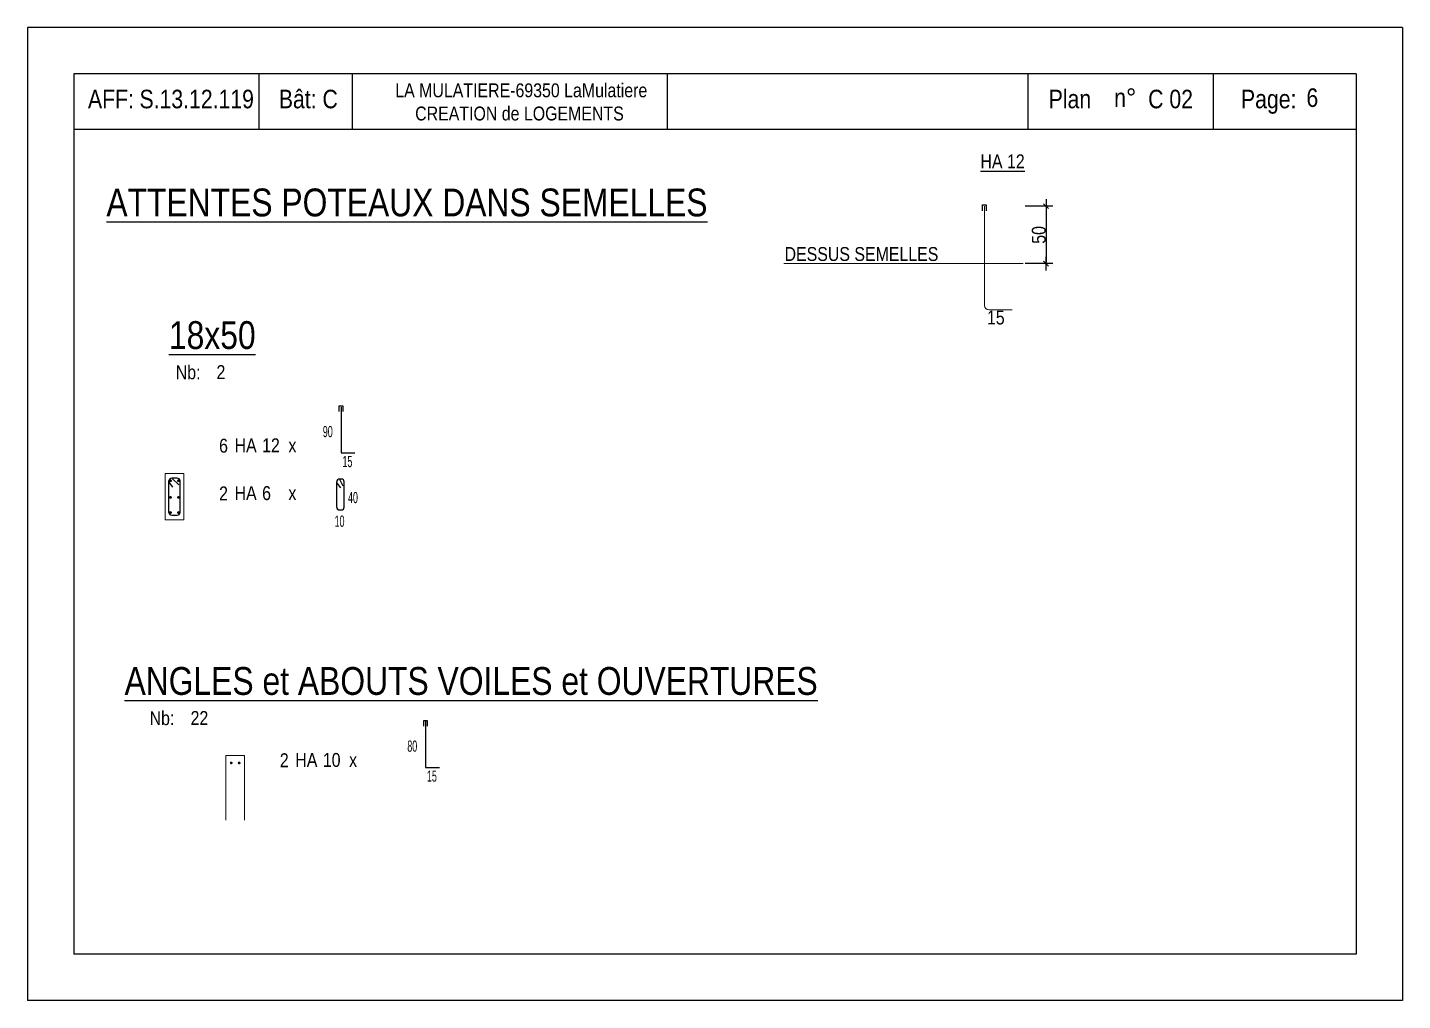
# Model space of a CAD drawing. Header units: centimetres. Extents: x 16433 to 114398, y -50094 to -12305.
# Drawn here: x 83315 to 84800, y -35092 to -34042 of the extents above; entities that cross this region are included whole.
import ezdxf
from ezdxf.enums import TextEntityAlignment as Align

# ---------------------------------------------------------------- set-up
doc = ezdxf.new("R2010")
doc.units = ezdxf.units.CM
doc.header["$LTSCALE"] = 0.5
doc.layers.get('DEFPOINTS').update_dxf_attribs({"linetype": 'CONTINUOUS'})
for name, color, linetype in [('01_cote_gen', 4, 'CONTINUOUS'), ('01_fenetres', 171, 'CONTINUOUS'), ('01_texte', 230, 'CONTINUOUS'), ('AA_COTES', 2, 'CONTINUOUS')]:
    doc.layers.add(name, color=color, linetype=linetype)
doc.layers.add('01_murs_coup', color=5, linetype='CONTINUOUS', lineweight=60)
doc.layers.add('01_sem', color=42, linetype='CONTINUOUS', lineweight=15)
doc.styles.add('STYLE2', font='ARIALN.TTF')
doc.dimstyles.new('JB50', dxfattribs={"dimscale": 0.1, "dimtxt": 150, "dimasz": 15, "dimexe": 0.1, "dimexo": 0.1, "dimgap": 0.09, "dimtad": 1, "dimdec": 1, "dimdsep": 46, "dimtxsty": 'STYLE2', "dimblk1": 'BOND_G', "dimblk2": 'BOND_D', "dimsah": 1, "dimcen": 1.5, "dimdle": 0.01, "dimse1": 1, "dimse2": 1, "dimclrd": 4, "dimclre": 2, "dimclrt": 6, "dimazin": 2, "dimtfac": 2.333333, "dimtdec": 1, "dimtix": 1, "dimtmove": 2, "dimatfit": 3, "dimldrblk": 'BOND_G', "dimfxl": 1, "dimtolj": 1, "dimtzin": 0, "dimarcsym": 0})

# ---------------------------------------------------------------- blocks, each defined once
blk = doc.blocks.new('BOND_G')
at = {"layer": 'AA_COTES', "color": 0}
for p, q in [((0, -5), (0, 15)), ((5, 0), (-5, 0)), ((1.77, 1.77), (-1.77, -1.77))]:
    blk.add_line(p, q, dxfattribs=at)
blk = doc.blocks.new('BOND_D')
at = {"layer": 'AA_COTES', "color": 0}
for p, q in [((5, 0), (-5, 0)), ((-1.77, -1.77), (1.77, 1.77)), ((0, 5), (0, -15))]:
    blk.add_line(p, q, dxfattribs=at)
blk = doc.blocks.new('*D4430')
at = {"layer": '01_cote_gen', "color": 4, "lineweight": -2, "ltscale": 2, "transparency": 16777216}
blk.add_line((84415, -34236.8), (84415, -34295.8), dxfattribs=at)
at = {"layer": 'DEFPOINTS', "color": 0, "ltscale": 2}
for p in [(84348.4, -34235.3), (84375.5, -34297.3), (84415, -34297.3)]:
    blk.add_point(p, dxfattribs=at)
at = {"layer": '01_cote_gen', "color": 4, "lineweight": -2, "ltscale": 2, "transparency": 16777216, "xscale": 1.5, "yscale": 1.5, "zscale": 1.5}
for name, p, rotation in [('BOND_G', (84415, -34235.3), 90), ('BOND_D', (84415, -34297.3), 270)]:
    blk.add_blockref(name, p, dxfattribs=dict(at, rotation=rotation))
at = {"layer": '01_cote_gen', "color": 6, "ltscale": 2, "transparency": 16777216, "insert": (84407.3, -34266.3), "char_height": 15, "attachment_point": 5, "rotation": 90, "style": 'STYLE2'}
blk.add_mtext('\\A1;50', dxfattribs=at)

msp = doc.modelspace()

# ---------------------------------------------------------------- linework, layer by layer
at = {"layer": '01_fenetres', "ltscale": 30}
for p, q in [((83365, -34092.5), (83365, -35042.5)), ((83365, -34092.5), (83365, -35042.5)), ((83365, -34092.5), (83365, -35042.5)), ((84750, -34092.5), (83365, -34092.5)), ((83565, -34092.5), (83565, -34152.5)), ((83665.5, -34092.5), (83665.5, -34152.5)), ((84005.673, -34092.5), (84005.673, -34152.5)), ((84395.868, -34152.5), (84395.868, -34092.5)), ((84595.868, -34152.5), (84595.868, -34092.5)), ((84750, -34092.5), (84750, -35042.5)), ((84750, -34152.5), (83365, -34152.5)), ((84750, -35042.5), (83365, -35042.5))]:
    msp.add_line(p, q, dxfattribs=at)
at = {"layer": '01_murs_coup', "linetype": 'Continuous', "lineweight": 0}
msp.add_line((84131.95, -34297.323), (84390.246, -34297.323), dxfattribs=at)
at = {"layer": '01_sem', "color": 2, "lineweight": 0, "ltscale": 7}
for p, q in [((84348.418, -34235.323), (84348.418, -34342.323)), ((84353.418, -34347.323), (84378.345, -34347.323)), ((83463.74, -34573.786), (83463.74, -34523.784)), ((83483.74, -34523.784), (83463.74, -34523.784)), ((83463.74, -34573.786), (83463.74, -34523.784)), ((83483.74, -34523.784), (83463.74, -34523.784)), ((83483.74, -34573.786), (83483.74, -34523.784)), ((83463.74, -34573.786), (83483.74, -34573.786)), ((83463.74, -34573.786), (83483.74, -34573.786)), ((83549.315, -34828.261), (83529.315, -34828.262)), ((83549.315, -34828.261), (83529.315, -34828.262)), ((83529.315, -34898.078), (83529.315, -34828.262)), ((83529.315, -34898.078), (83529.315, -34828.262)), ((83549.315, -34898.078), (83549.315, -34828.261))]:
    msp.add_line(p, q, dxfattribs=at)
msp.add_arc((84353.418, -34342.323), 5, 180, 270, dxfattribs=at)
at = {"layer": '01_texte', "ltscale": 30}
for p, q in [((83315, -34042.5), (83315, -35092.5)), ((83315, -34042.5), (83315, -35092.5)), ((84800, -34042.5), (83315, -34042.5)), ((84800, -34042.5), (84800, -35092.5)), ((84800, -34042.5), (84800, -35092.5)), ((84346.572, -34240.239), (84346.572, -34233.974)), ((84346.572, -34233.974), (84350.31, -34233.974)), ((84350.31, -34233.974), (84350.31, -34240.239)), ((83651.751, -34456.972), (83651.751, -34450.706)), ((83651.751, -34450.706), (83655.488, -34450.706)), ((83655.488, -34450.706), (83655.488, -34456.972)), ((83653.597, -34452.056), (83653.597, -34501.56)), ((83653.597, -34501.56), (83668.597, -34501.56)), ((83467.74, -34565.786), (83467.74, -34531.784)), ((83467.74, -34533.06), (83471.739, -34538.424)), ((83476.74, -34528.784), (83470.74, -34528.784)), ((83470.74, -34528.784), (83478.338, -34536.197)), ((83479.74, -34565.786), (83479.74, -34531.784)), ((83648.985, -34560.111), (83648.985, -34532.794)), ((83648.985, -34534.07), (83652.984, -34539.434)), ((83653.985, -34529.794), (83651.985, -34529.794)), ((83651.985, -34529.794), (83655.583, -34537.207)), ((83656.985, -34560.111), (83656.985, -34532.794)), ((83470.74, -34568.786), (83476.74, -34568.786)), ((83651.985, -34563.111), (83653.985, -34563.111)), ((83742.989, -34796.449), (83742.989, -34790.184)), ((83742.989, -34790.184), (83746.727, -34790.184)), ((83744.836, -34791.533), (83744.836, -34841.038)), ((83746.727, -34790.184), (83746.727, -34796.449)), ((83744.836, -34841.038), (83759.836, -34841.038)), ((84800, -35092.5), (83315, -35092.5))]:
    msp.add_line(p, q, dxfattribs=at)
at = {"layer": '01_texte', "ltscale": 30, "const_width": 1.5, "flags": 128}
for points in [[(83470.207, -34531.636, -1), (83468.707, -34531.636, -1)], [(83477.272, -34531.636, 1), (83478.772, -34531.636, 1)], [(83470.207, -34549.612, 1), (83468.707, -34549.612, 1)], [(83477.272, -34549.612, -1), (83478.772, -34549.612, -1)], [(83470.207, -34565.934, 1), (83468.707, -34565.934, 1)], [(83477.272, -34565.934, -1), (83478.772, -34565.934, -1)], [(83535.783, -34836.113, -1), (83534.283, -34836.113, -1)], [(83542.848, -34836.113, 1), (83544.348, -34836.113, 1)]]:
    msp.add_lwpolyline(points, format="xyb", close=True, dxfattribs=at)
at = {"layer": '01_texte', "ltscale": 30}
for centre, start, end in [((83470.74, -34531.784), 90.000915, 180), ((83476.74, -34531.784), 0, 90.000915), ((83651.985, -34532.794), 90.000915, 180), ((83653.985, -34532.794), 0, 89.999085), ((83470.74, -34565.786), 180, 270), ((83476.74, -34565.786), 270, 0), ((83651.985, -34560.111), 180, 270), ((83653.985, -34560.111), 270, 0)]:
    msp.add_arc(centre, 3, start, end, dxfattribs=at)

# ---------------------------------------------------------------- texts
at = {"layer": '01_texte', "style": 'STYLE2'}
for s, height, p in [('AFF:', 20, (83380.296, -34129.651)), ('S.13.12.119', 20, (83435.96, -34129.651)), ('Bât: C', 20, (83586.46, -34129.651)), ('LA MULATIERE-69350 LaMulatiere', 15, (83712.197, -34117.784)), ('Plan', 20, (84417.913, -34129.651)), ('n%%D', 20, (84488.598, -34128.209)), (' C 02', 20, (84518.941, -34129.651)), ('Page:', 20, (84625.582, -34129.651)), ('6', 20, (84696.267, -34128.209)), ('CREATION de LOGEMENTS', 15, (83733.679, -34142.784)), ('%%UHA 12', 15, (84344.196, -34194.422)), ('DESSUS SEMELLES', 15, (84132.628, -34294.422)), ('15', 15, (84351.229, -34362.964)), ('HA', 15, (83538.656, -34500.951)), ('12', 15, (83568.398, -34500.951)), ('HA', 15, (83538.656, -34552.464)), ('6', 15, (83568.398, -34552.464)), ('HA', 15, (83604.231, -34840.429)), ('10', 15, (83633.973, -34840.429))]:
    msp.add_text(s, height=height, dxfattribs=at).set_placement(p)
for s, height, p in [('%%UATTENTES POTEAUX DANS SEMELLES', 30, (83724.789, -34231.267)), ('%%U18x50', 30, (83514.572, -34374.403)), ('Nb:', 15, (83488.449, -34414.266)), ('2', 15, (83523.889, -34414.266)), ('%%UANGLES et ABOUTS VOILES et OUVERTURES', 30, (83794.108, -34747.686)), ('Nb:', 15, (83460.247, -34787.548)), ('22', 15, (83500.686, -34787.548))]:
    msp.add_text(s, height=height, dxfattribs=at).set_placement(p, align=Align.MIDDLE)
at = {"layer": '01_texte', "style": 'STYLE2', "width": 0.7}
for s, p in [('90', (83633.96, -34484.53)), ('15', (83655.18, -34516.846)), ('40', (83661.159, -34555.771)), ('10', (83646.691, -34581.228)), ('80', (83725.199, -34824.007)), ('15', (83746.419, -34856.323))]:
    msp.add_text(s, height=12, dxfattribs=at).set_placement(p)
at = {"layer": '01_texte', "style": 'STYLE2'}
for s, p in [('6', (83531.499, -34501.288)), ('2', (83531.499, -34552.801)), ('2', (83597.074, -34840.766))]:
    msp.add_text(s, height=15, dxfattribs=at).set_placement(p, align=Align.RIGHT)
for p in [(83601.07, -34500.951), (83601.07, -34552.464), (83666.645, -34840.429)]:
    msp.add_text('x', height=15, dxfattribs=at).set_placement(p, align=Align.CENTER)

# ---------------------------------------------------------------- dimensions: what is measured, and where the dimension line sits
at = {"layer": '01_cote_gen', "ltscale": 2}
dim = msp.add_linear_dim(base=(84415, -34297.323), p1=(84348.418, -34235.323), p2=(84375.5, -34297.323), angle=90, text='50', dimstyle='JB50', dxfattribs=at)
dim.commit()
dim.dimension.update_dxf_attribs({"geometry": '*D4430', "text_midpoint": (84407.332, -34266.323)})

doc.saveas('drawing.dxf')
